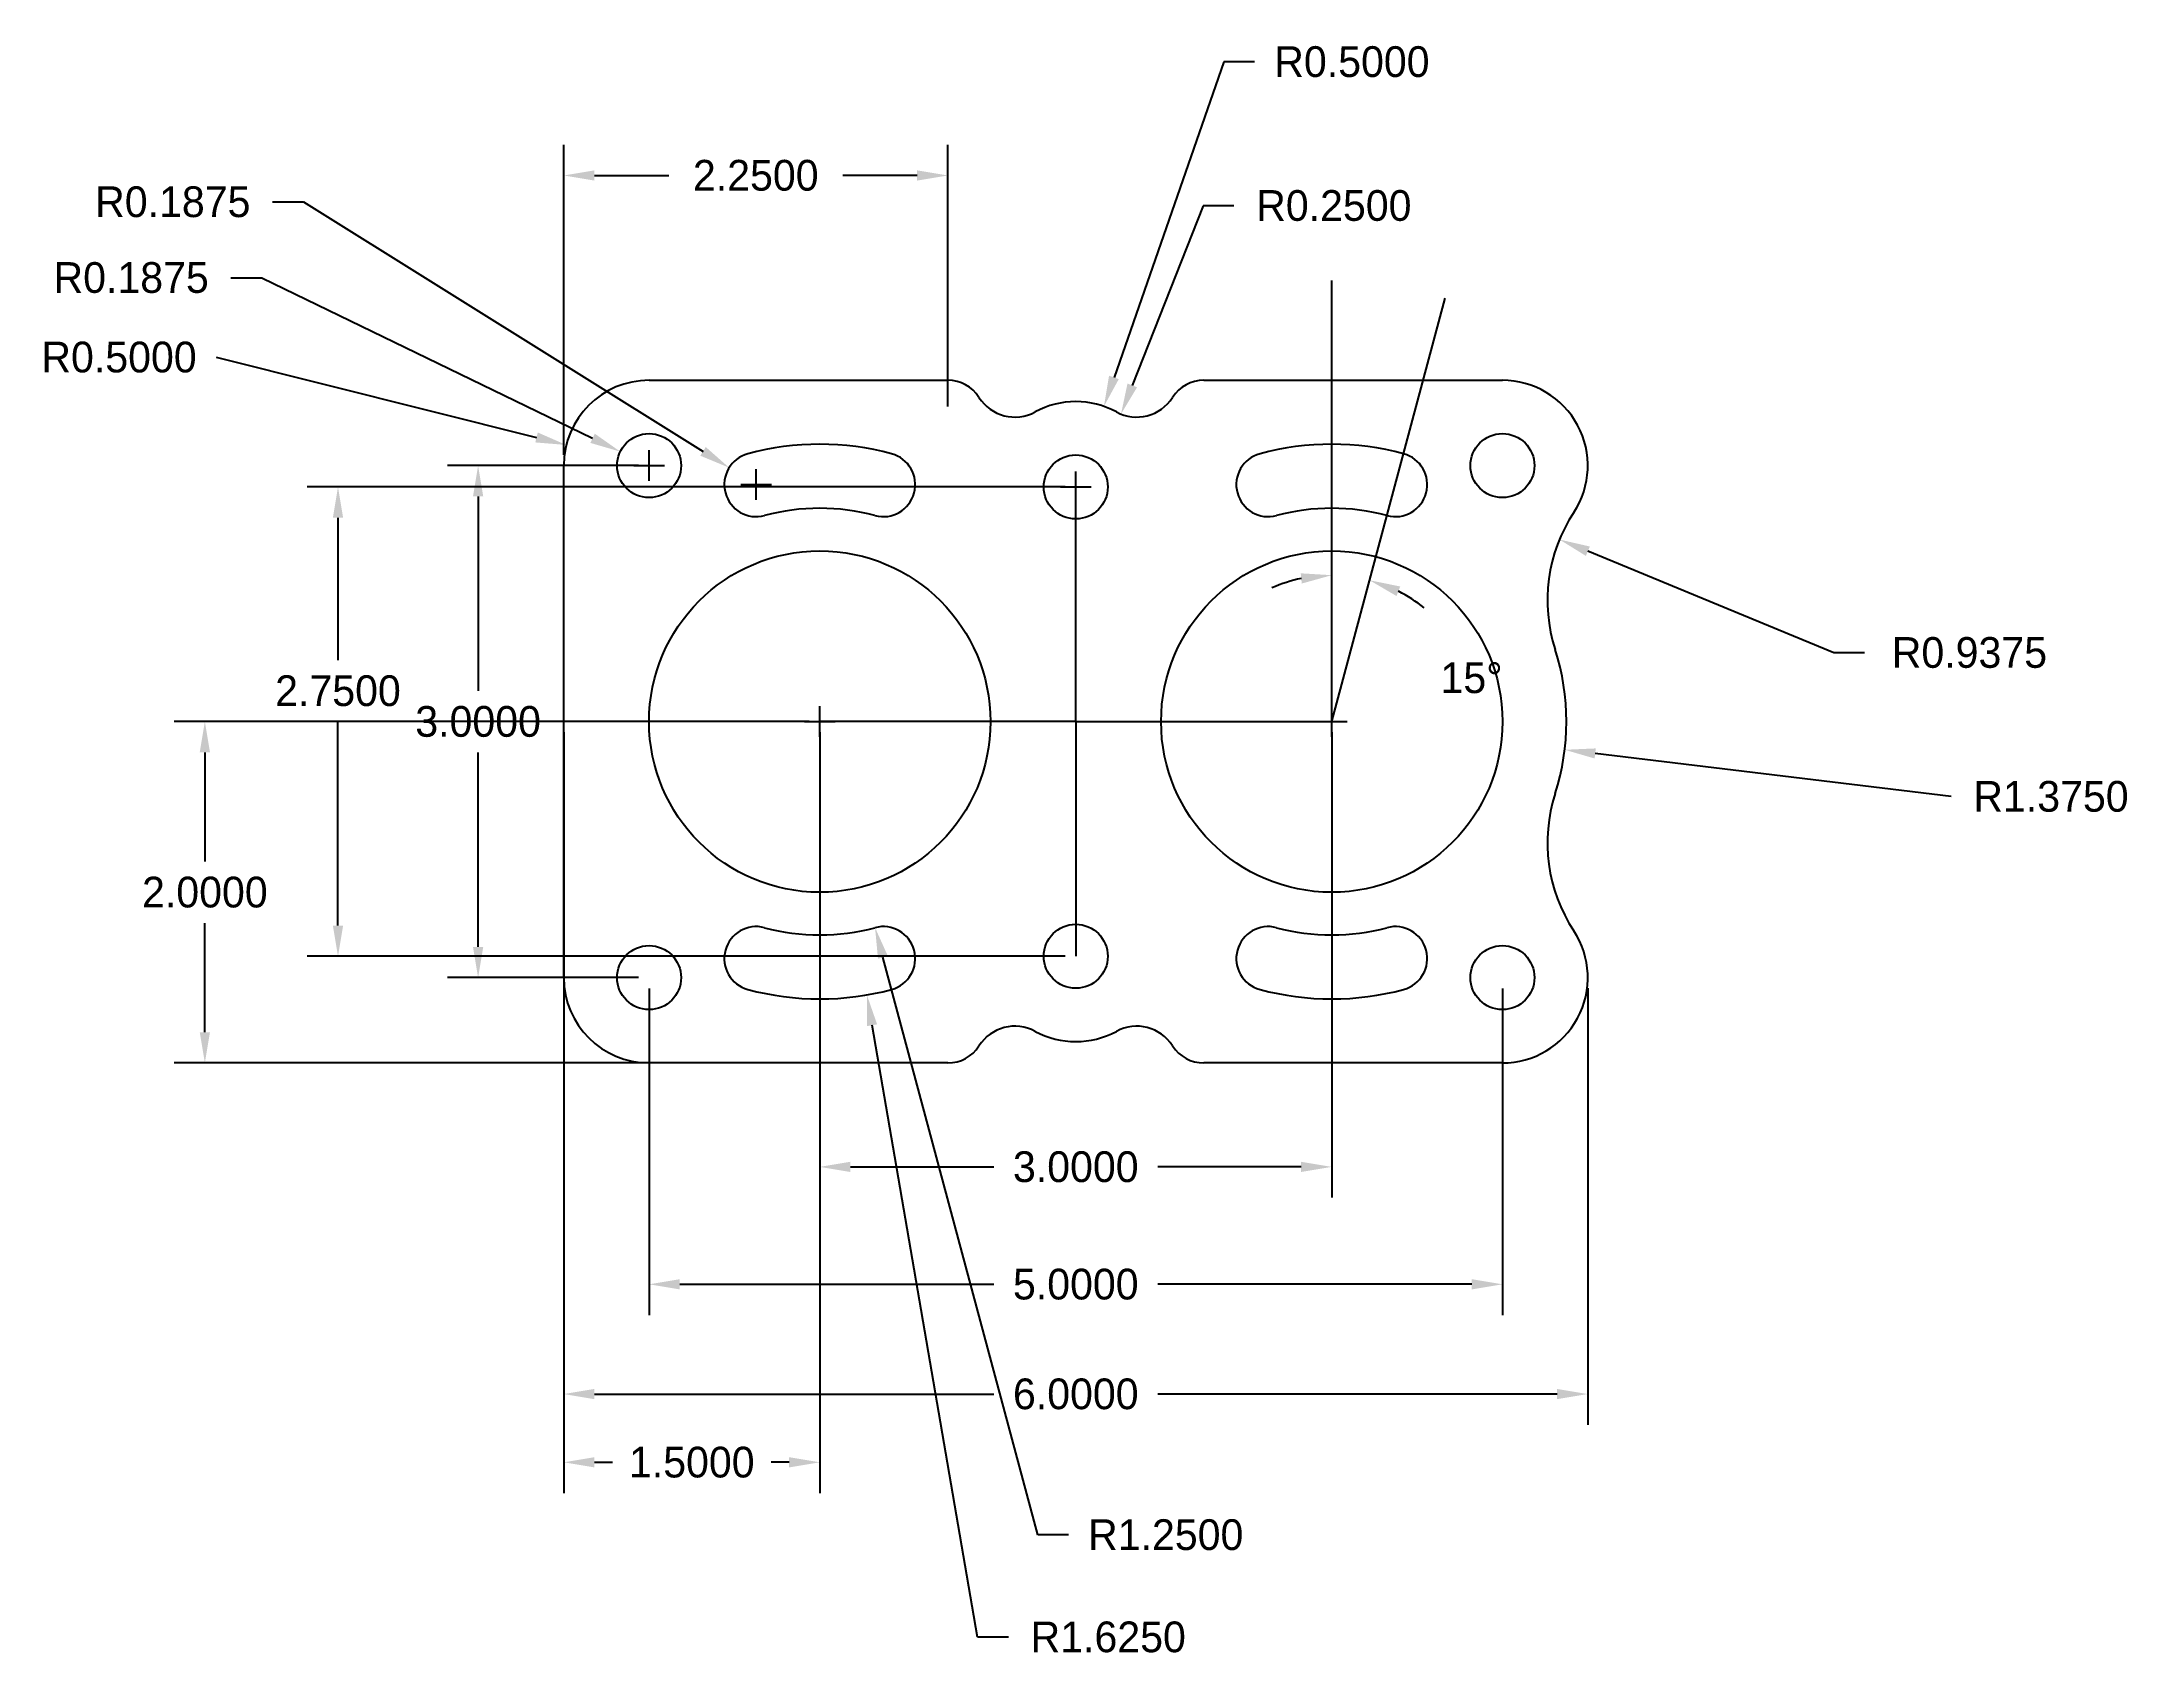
# Model space of a CAD drawing. Header units: inches. Extents: x -6.1 to 6.2, y -5.5 to 4.
import ezdxf

# ---------------------------------------------------------------- set-up
doc = ezdxf.new("R2010")
doc.units = ezdxf.units.IN
doc.header["$MEASUREMENT"] = 0
doc.dimstyles.get("Standard").update_dxf_attribs({"dimtxt": 0.18, "dimasz": 0.18, "dimexe": 0.18, "dimexo": 0.0625, "dimgap": 0.09, "dimtad": 0, "dimtih": 1, "dimtoh": 1, "dimdec": 4, "dimzin": 0, "dimdsep": 46, "dimtxsty": 'Standard', "dimcen": 0.09, "dimclrt": 3, "dimadec": 0, "dimazin": 0, "dimtfac": 1, "dimtdec": 4, "dimtofl": 0, "dimtmove": 0, "dimatfit": 3, "dimfxl": 1, "dimtolj": 1, "dimtzin": 0, "dimarcsym": 0})

# ---------------------------------------------------------------- blocks, each defined once
blk = doc.blocks.new('*D2')
at = {"color": 0, "lineweight": -2}
for p, q in [((-2.562, 1.5), (-3.682, 1.5)), ((-3.502, 1.32), (-3.502, 0.18)), ((-3.502, -1.32), (-3.502, -0.18)), ((-2.562, -1.5), (-3.682, -1.5))]:
    blk.add_line(p, q, dxfattribs=at)
at = {"color": 0}
for points in [[(-3.532, 1.32), (-3.472, 1.32), (-3.502, 1.5)], [(-3.532, -1.32), (-3.472, -1.32), (-3.502, -1.5)]]:
    blk.add_solid(points, dxfattribs=at)
at = {"layer": 'Defpoints', "color": 0}
for p in [(-2.5, 1.5), (-3.502, -1.5), (-2.5, -1.5)]:
    blk.add_point(p, dxfattribs=at)
at = {"color": 3, "insert": (-3.502, 0), "char_height": 0.18, "attachment_point": 5}
blk.add_mtext('\\A1;3.0000', dxfattribs=at)
blk = doc.blocks.new('*D3')
at = {"color": 0, "lineweight": -2}
for p, q in [((-0.063, 1.375), (-4.503, 1.375)), ((-4.323, 1.195), (-4.323, 0.36)), ((-4.323, -1.195), (-4.323, 0)), ((-0.063, -1.375), (-4.503, -1.375))]:
    blk.add_line(p, q, dxfattribs=at)
at = {"color": 0}
for points in [[(-4.353, 1.195), (-4.293, 1.195), (-4.323, 1.375)], [(-4.353, -1.195), (-4.293, -1.195), (-4.323, -1.375)]]:
    blk.add_solid(points, dxfattribs=at)
at = {"layer": 'Defpoints', "color": 0}
for p in [(0, 1.375), (-4.323, -1.375), (0, -1.375)]:
    blk.add_point(p, dxfattribs=at)
at = {"color": 3, "insert": (-4.323, 0.18), "char_height": 0.18, "attachment_point": 5}
blk.add_mtext('\\A1;2.7500', dxfattribs=at)
blk = doc.blocks.new('*D4')
at = {"color": 0, "lineweight": -2}
for p, q in [((-2.5, -1.563), (-2.5, -3.477)), ((2.5, -1.563), (2.5, -3.477)), ((-2.32, -3.297), (-0.48, -3.297)), ((2.32, -3.297), (0.48, -3.297))]:
    blk.add_line(p, q, dxfattribs=at)
at = {"color": 0}
for points in [[(-2.32, -3.267), (-2.32, -3.327), (-2.5, -3.297)], [(2.32, -3.267), (2.32, -3.327), (2.5, -3.297)]]:
    blk.add_solid(points, dxfattribs=at)
at = {"layer": 'Defpoints', "color": 0}
for p in [(-2.5, -1.5), (2.5, -1.5), (2.5, -3.297)]:
    blk.add_point(p, dxfattribs=at)
at = {"color": 3, "insert": (0, -3.297), "char_height": 0.18, "attachment_point": 5}
blk.add_mtext('\\A1;5.0000', dxfattribs=at)
blk = doc.blocks.new('*D5')
at = {"color": 0, "lineweight": -2}
for p, q in [((-1.5, -0.062), (-1.5, -2.789)), ((1.5, -0.062), (1.5, -2.789)), ((-1.32, -2.609), (-0.48, -2.609)), ((1.32, -2.609), (0.48, -2.609))]:
    blk.add_line(p, q, dxfattribs=at)
at = {"color": 0}
for points in [[(-1.32, -2.579), (-1.32, -2.639), (-1.5, -2.609)], [(1.32, -2.579), (1.32, -2.639), (1.5, -2.609)]]:
    blk.add_solid(points, dxfattribs=at)
at = {"layer": 'Defpoints', "color": 0}
for p in [(-1.5, 0), (1.5, 0), (1.5, -2.609)]:
    blk.add_point(p, dxfattribs=at)
at = {"color": 3, "insert": (0, -2.609), "char_height": 0.18, "attachment_point": 5}
blk.add_mtext('\\A1;3.0000', dxfattribs=at)
blk = doc.blocks.new('*D6')
at = {"color": 0, "lineweight": -2}
for p, q in [((-3, -1.562), (-3, -4.12)), ((3, -1.562), (3, -4.12)), ((-2.82, -3.94), (-0.48, -3.94)), ((2.82, -3.94), (0.48, -3.94))]:
    blk.add_line(p, q, dxfattribs=at)
at = {"color": 0}
for points in [[(-2.82, -3.91), (-2.82, -3.97), (-3, -3.94)], [(2.82, -3.91), (2.82, -3.97), (3, -3.94)]]:
    blk.add_solid(points, dxfattribs=at)
at = {"layer": 'Defpoints', "color": 0}
for p in [(-3, -1.5), (3, -1.5), (3, -3.94)]:
    blk.add_point(p, dxfattribs=at)
at = {"color": 3, "insert": (0, -3.94), "char_height": 0.18, "attachment_point": 5}
blk.add_mtext('\\A1;6.0000', dxfattribs=at)
blk = doc.blocks.new('*D7')
at = {"color": 0, "lineweight": -2}
for p, q in [((-3, -0.062), (-3, -4.52)), ((-1.5, -0.125), (-1.5, -4.52)), ((-2.82, -4.34), (-2.715, -4.34)), ((-1.68, -4.34), (-1.785, -4.34))]:
    blk.add_line(p, q, dxfattribs=at)
at = {"color": 0}
for points in [[(-2.82, -4.31), (-2.82, -4.37), (-3, -4.34)], [(-1.68, -4.31), (-1.68, -4.37), (-1.5, -4.34)]]:
    blk.add_solid(points, dxfattribs=at)
at = {"layer": 'Defpoints', "color": 0}
for p in [(-3, 0), (-1.5, -0.062), (-3, -4.34)]:
    blk.add_point(p, dxfattribs=at)
at = {"color": 3, "insert": (-2.25, -4.34), "char_height": 0.18, "attachment_point": 5}
blk.add_mtext('\\A1;1.5000', dxfattribs=at)
blk = doc.blocks.new('*D8')
at = {"color": 0, "lineweight": -2}
for p, q in [((-3, 1.563), (-3, 3.38)), ((-0.75, 1.846), (-0.75, 3.38)), ((-2.82, 3.2), (-2.385, 3.2)), ((-0.93, 3.2), (-1.365, 3.2))]:
    blk.add_line(p, q, dxfattribs=at)
at = {"color": 0}
for points in [[(-2.82, 3.23), (-2.82, 3.17), (-3, 3.2)], [(-0.93, 3.23), (-0.93, 3.17), (-0.75, 3.2)]]:
    blk.add_solid(points, dxfattribs=at)
at = {"layer": 'Defpoints', "color": 0}
for p in [(-0.75, 3.2), (-0.75, 1.783), (-3, 1.5)]:
    blk.add_point(p, dxfattribs=at)
at = {"color": 3, "insert": (-1.875, 3.2), "char_height": 0.18, "attachment_point": 5}
blk.add_mtext('\\A1;2.2500', dxfattribs=at)
blk = doc.blocks.new('*D9')
at = {"color": 0, "lineweight": -2}
for p, q in [((-1.562, 0), (-5.283, 0)), ((-5.103, -0.18), (-5.103, -0.82)), ((-5.103, -1.82), (-5.103, -1.18)), ((-1.562, -2), (-5.283, -2))]:
    blk.add_line(p, q, dxfattribs=at)
at = {"color": 0}
for points in [[(-5.133, -0.18), (-5.073, -0.18), (-5.103, 0)], [(-5.133, -1.82), (-5.073, -1.82), (-5.103, -2)]]:
    blk.add_solid(points, dxfattribs=at)
at = {"layer": 'Defpoints', "color": 0}
for p in [(-1.5, 0), (-5.103, -2), (-1.5, -2)]:
    blk.add_point(p, dxfattribs=at)
at = {"color": 3, "insert": (-5.103, -1), "char_height": 0.18, "attachment_point": 5}
blk.add_mtext('\\A1;2.0000', dxfattribs=at)
blk = doc.blocks.new('*D10')
at = {"color": 0, "lineweight": -2}
for p, q in [((-4.706, 3.045), (-4.526, 3.045)), ((-4.526, 3.045), (-2.184, 1.583)), ((-1.872, 1.299), (-1.872, 1.479)), ((-1.962, 1.389), (-1.782, 1.389))]:
    blk.add_line(p, q, dxfattribs=at)
at = {"color": 0}
blk.add_solid([(-2.168, 1.609), (-2.2, 1.558), (-2.031, 1.488)], dxfattribs=at)
at = {"layer": 'Defpoints', "color": 0}
for p in [(-2.031, 1.488), (-1.872, 1.389)]:
    blk.add_point(p, dxfattribs=at)
at = {"color": 3, "insert": (-5.291, 3.045), "char_height": 0.18, "attachment_point": 5}
blk.add_mtext('\\A1;R0.1875', dxfattribs=at)
blk = doc.blocks.new('*D11')
at = {"color": 0, "lineweight": -2}
for p, q in [((-4.95, 2.601), (-4.77, 2.601)), ((-4.77, 2.601), (-2.831, 1.66)), ((-2.5, 1.41), (-2.5, 1.59)), ((-2.59, 1.5), (-2.41, 1.5))]:
    blk.add_line(p, q, dxfattribs=at)
at = {"color": 0}
blk.add_solid([(-2.818, 1.687), (-2.844, 1.633), (-2.669, 1.582)], dxfattribs=at)
at = {"layer": 'Defpoints', "color": 0}
for p in [(-2.669, 1.582), (-2.5, 1.5)]:
    blk.add_point(p, dxfattribs=at)
at = {"color": 3, "insert": (-5.535, 2.601), "char_height": 0.18, "attachment_point": 5}
blk.add_mtext('\\A1;R0.1875', dxfattribs=at)
blk = doc.blocks.new('*D12')
at = {"color": 0, "lineweight": -2}
for p, q in [((-5.036, 2.135), (-3.16, 1.665)), ((-2.5, 1.41), (-2.5, 1.59)), ((-2.59, 1.5), (-2.41, 1.5))]:
    blk.add_line(p, q, dxfattribs=at)
at = {"color": 0}
blk.add_solid([(-3.152, 1.694), (-3.167, 1.636), (-2.985, 1.621)], dxfattribs=at)
at = {"layer": 'Defpoints', "color": 0}
for p in [(-2.985, 1.621), (-2.5, 1.5)]:
    blk.add_point(p, dxfattribs=at)
at = {"color": 3, "insert": (-5.606, 2.135), "char_height": 0.18, "attachment_point": 5}
blk.add_mtext('\\A1;R0.5000', dxfattribs=at)
blk = doc.blocks.new('*D13')
at = {"color": 0, "lineweight": -2}
for p, q in [((0.868, 3.866), (0.224, 2.017)), ((1.048, 3.866), (0.868, 3.866)), ((-0.09, 1.375), (0.09, 1.375)), ((0, 1.285), (0, 1.465))]:
    blk.add_line(p, q, dxfattribs=at)
at = {"color": 0}
blk.add_solid([(0.195, 2.027), (0.252, 2.007), (0.165, 1.847)], dxfattribs=at)
at = {"layer": 'Defpoints', "color": 0}
for p in [(0.165, 1.847), (0, 1.375)]:
    blk.add_point(p, dxfattribs=at)
at = {"color": 3, "insert": (1.618, 3.866), "char_height": 0.18, "attachment_point": 5}
blk.add_mtext('\\A1;R0.5000', dxfattribs=at)
blk = doc.blocks.new('*D14')
at = {"color": 0, "lineweight": -2}
for p, q in [((0.747, 3.023), (0.331, 1.97)), ((0.927, 3.023), (0.747, 3.023))]:
    blk.add_line(p, q, dxfattribs=at)
at = {"color": 0}
blk.add_solid([(0.303, 1.981), (0.359, 1.959), (0.265, 1.802)], dxfattribs=at)
at = {"layer": 'Defpoints', "color": 0}
for p in [(0.357, 2.035), (0.265, 1.802)]:
    blk.add_point(p, dxfattribs=at)
at = {"color": 3, "insert": (1.512, 3.023), "char_height": 0.18, "attachment_point": 5}
blk.add_mtext('\\A1;R0.2500', dxfattribs=at)
blk = doc.blocks.new('*D15')
at = {"color": 0, "lineweight": -2}
for p, q in [((4.441, 0.404), (3.001, 0.999)), ((4.621, 0.404), (4.441, 0.404))]:
    blk.add_line(p, q, dxfattribs=at)
at = {"color": 0}
blk.add_solid([(3.012, 1.026), (2.989, 0.971), (2.834, 1.067)], dxfattribs=at)
at = {"layer": 'Defpoints', "color": 0}
for p in [(2.834, 1.067), (3.701, 0.71)]:
    blk.add_point(p, dxfattribs=at)
at = {"color": 3, "insert": (5.236, 0.404), "char_height": 0.18, "attachment_point": 5}
blk.add_mtext('\\A1;R0.9375', dxfattribs=at)
blk = doc.blocks.new('*D16')
at = {"color": 0, "lineweight": -2}
for p, q in [((1.41, 0), (1.59, 0)), ((1.5, -0.09), (1.5, 0.09)), ((5.129, -0.439), (3.044, -0.187))]:
    blk.add_line(p, q, dxfattribs=at)
at = {"color": 0}
blk.add_solid([(3.047, -0.157), (3.04, -0.216), (2.865, -0.165)], dxfattribs=at)
at = {"layer": 'Defpoints', "color": 0}
for p in [(1.5, 0), (2.865, -0.165)]:
    blk.add_point(p, dxfattribs=at)
at = {"color": 3, "insert": (5.714, -0.439), "char_height": 0.18, "attachment_point": 5}
blk.add_mtext('\\A1;R1.3750', dxfattribs=at)
blk = doc.blocks.new('*D17')
at = {"color": 0, "lineweight": -2}
for p, q in [((-1.59, 0), (-1.41, 0)), ((-1.5, -0.09), (-1.5, 0.09)), ((-0.223, -4.765), (-1.13, -1.381)), ((-0.043, -4.765), (-0.223, -4.765))]:
    blk.add_line(p, q, dxfattribs=at)
at = {"color": 0}
blk.add_solid([(-1.101, -1.374), (-1.159, -1.389), (-1.176, -1.207)], dxfattribs=at)
at = {"layer": 'Defpoints', "color": 0}
for p in [(-1.5, 0), (-1.176, -1.207)]:
    blk.add_point(p, dxfattribs=at)
at = {"color": 3, "insert": (0.527, -4.765), "char_height": 0.18, "attachment_point": 5}
blk.add_mtext('\\A1;R1.2500', dxfattribs=at)
blk = doc.blocks.new('*D18')
at = {"color": 0, "lineweight": -2}
for p, q in [((-1.59, 0), (-1.41, 0)), ((-1.5, -0.09), (-1.5, 0.09)), ((-0.575, -5.364), (-1.193, -1.779)), ((-0.395, -5.364), (-0.575, -5.364))]:
    blk.add_line(p, q, dxfattribs=at)
at = {"color": 0}
blk.add_solid([(-1.164, -1.774), (-1.223, -1.784), (-1.224, -1.601)], dxfattribs=at)
at = {"layer": 'Defpoints', "color": 0}
for p in [(-1.5, 0), (-1.224, -1.601)]:
    blk.add_point(p, dxfattribs=at)
at = {"color": 3, "insert": (0.19, -5.364), "char_height": 0.18, "attachment_point": 5}
blk.add_mtext('\\A1;R1.6250', dxfattribs=at)
blk = doc.blocks.new('*D19')
at = {"color": 0, "lineweight": -2}
for start, end in [(102.0477, 114.0953), (50.9047, 62.9523)]:
    blk.add_arc((1.5, 0), 0.858, start, end, dxfattribs=at)
at = {"color": 0}
for points in [[(1.318, 0.869), (1.324, 0.809), (1.5, 0.858)], [(1.879, 0.736), (1.901, 0.792), (1.722, 0.828)]]:
    blk.add_solid(points, dxfattribs=at)
at = {"layer": 'Defpoints', "color": 0}
for p in [(1.5, 2.585), (2.165, 2.481), (1.575, 0.854), (1.5, 0), (1.5, 0)]:
    blk.add_point(p, dxfattribs=at)
at = {"color": 3, "insert": (2.319, 0.256), "char_height": 0.18, "attachment_point": 5}
blk.add_mtext('\\A1;15°', dxfattribs=at)

msp = doc.modelspace()

# ---------------------------------------------------------------- linework, layer by layer
for p, q in [((1.5, 0), (1.5, 2.58528)), ((1.5, 0), (2.1647, 2.48071)), ((-2.5, 2), (-0.75, 2)), ((0.75, 2), (2.5, 2)), ((-3, -1.5), (-3, 1.5)), ((0, 0), (0, 1.375)), ((0, 0), (-1.5, 0)), ((0, 0), (0, 0)), ((0, 0), (1.5, 0)), ((0, 0), (0, -1.375)), ((-0.75, -2), (-2.5, -2)), ((2.5, -2), (0.75, -2))]:
    msp.add_line(p, q)
for centre, radius in [((-2.5, 1.5), 0.1875), ((2.5, 1.5), 0.1875), ((0, 1.375), 0.1875), ((-1.5, 0), 1), ((1.5, 0), 1), ((0, -1.375), 0.1875), ((-2.5, -1.5), 0.1875), ((2.5, -1.5), 0.1875)]:
    msp.add_circle(centre, radius)
for centre, radius, start, end in [((-2.5, 1.5), 0.5, 90, 180), ((-0.75, 1.783), 0.217, 32.622161, 90), ((0.75, 1.783), 0.217, 90, 147.377839), ((2.5, 1.5), 0.5, 326.655391, 90), ((-0.35668, 2.03476), 0.25, 212.622161, 298.396257), ((0, 1.375), 0.5, 61.603743, 118.396257), ((0.35668, 2.03476), 0.25, 241.603743, 327.377839), ((-1.5, 0), 1.625, 75, 105), ((1.5, 0), 1.625, 75, 105), ((-1.87205, 1.38852), 0.1875, 105, 285), ((-1.12795, 1.38852), 0.1875, 255, 75), ((1.12795, 1.38852), 0.1875, 105, 285), ((1.87205, 1.38852), 0.1875, 255, 75), ((-1.5, 0), 1.25, 75, 105), ((1.5, 0), 1.25, 75, 105), ((3.70086, 0.70984), 0.9375, 146.655391, 197.876108), ((1.5, 0), 1.375, 342.123892, 17.876108), ((3.70086, -0.70984), 0.9375, 162.123892, 213.344609), ((-1.87205, -1.38852), 0.1875, 75, 255), ((-1.5, 0), 1.25, 255, 285), ((-1.12795, -1.38852), 0.1875, 285, 105), ((1.12795, -1.38852), 0.1875, 75, 255), ((1.5, 0), 1.25, 255, 285), ((1.87205, -1.38852), 0.1875, 285, 105), ((2.5, -1.5), 0.5, 270, 33.344609), ((-2.5, -1.5), 0.5, 180, 270), ((-1.5, 0), 1.625, 255, 285), ((1.5, 0), 1.625, 255, 285), ((-0.35668, -2.03476), 0.25, 61.603743, 147.377839), ((0, -1.375), 0.5, 241.603743, 298.396257), ((0.35668, -2.03476), 0.25, 32.622161, 118.396257), ((-0.75, -1.783), 0.217, 270, 327.377839), ((0.75, -1.783), 0.217, 212.622161, 270)]:
    msp.add_arc(centre, radius, start, end)

# ---------------------------------------------------------------- dimensions: what is measured, and where the dimension line sits
for center, mpoint, picture, middle in [((0, 1.375), (0.1645, 1.84716), '*D13', (1.61773, 3.86562)), ((-1.87205, 1.38852), (-2.03111, 1.4878), '*D10', (-5.29053, 3.0447)), ((-2.5, 1.5), (-2.6687, 1.58183), '*D11', (-5.53467, 2.60096)), ((-2.5, 1.5), (-2.98502, 1.62145), '*D12', (-5.036, 2.13504)), ((-1.5, 0), (-1.22383, -1.60136), '*D18', (0.19008, -5.36415)), ((1.5, 0), (2.86506, -0.165), '*D16', (5.12906, -0.43865))]:
    dim = msp.add_radius_dim(center=center, mpoint=mpoint, dimstyle='Standard')
    dim.commit()
    dim.dimension.update_dxf_attribs({"geometry": picture, "text_midpoint": middle, "dimtype": 164})
for base, p1, p2, picture, middle in [((-0.75, 3.20001), (-3, 1.5), (-0.75, 1.783), '*D8', (-1.875, 3.20001)), ((-3, -4.33985), (-1.5, -0.0625), (-3, 0), '*D7', (-2.25, -4.33985)), ((1.5, -2.60927), (-1.5, 0), (1.5, 0), '*D5', (0, -2.60927)), ((3, -3.94048), (-3, -1.5), (3, -1.5), '*D6', (0, -3.94048)), ((2.5, -3.29706), (-2.5, -1.5), (2.5, -1.5), '*D4', (0, -3.29706))]:
    dim = msp.add_linear_dim(base=base, p1=p1, p2=p2, dimstyle='Standard')
    dim.commit()
    dim.dimension.update_dxf_attribs({"geometry": picture, "text_midpoint": middle})
for center, mpoint, picture, middle in [((0.35668, 2.03476), (0.26477, 1.80227), '*D14', (0.74713, 3.02251)), ((3.70086, 0.70984), (2.83423, 1.06741), '*D15', (4.44104, 0.40445)), ((-1.5, 0), (-1.17648, -1.20741), '*D17', (-0.22319, -4.76511))]:
    dim = msp.add_radius_dim(center=center, mpoint=mpoint, dimstyle='Standard', override={"dimtmove": 1})
    dim.commit()
    dim.dimension.update_dxf_attribs({"geometry": picture, "text_midpoint": middle, "dimtype": 164})
dim = msp.add_angular_dim_2l(base=(1.57475, 0.85435), line1=((1.5, 0), (2.1647, 2.48071)), line2=((1.5, 0), (1.5, 2.58528)), dimstyle='Standard')
dim.commit()
dim.dimension.update_dxf_attribs({"geometry": '*D19', "text_midpoint": (2.31864, 0.2556), "dimtype": 162})
for base, p1, p2, picture, middle in [((-3.50209, -1.5), (-2.5, 1.5), (-2.5, -1.5), '*D2', (-3.50209, 0)), ((-5.10259, -2), (-1.5, 0), (-1.5, -2), '*D9', (-5.10259, -1))]:
    dim = msp.add_linear_dim(base=base, p1=p1, p2=p2, angle=90, dimstyle='Standard')
    dim.commit()
    dim.dimension.update_dxf_attribs({"geometry": picture, "text_midpoint": middle})
dim = msp.add_linear_dim(base=(-4.32329, -1.375), p1=(0, 1.375), p2=(0, -1.375), angle=90, dimstyle='Standard')
dim.commit()
dim.dimension.update_dxf_attribs({"geometry": '*D3', "text_midpoint": (-4.32329, 0.18), "dimtype": 160})

doc.saveas('drawing.dxf')
